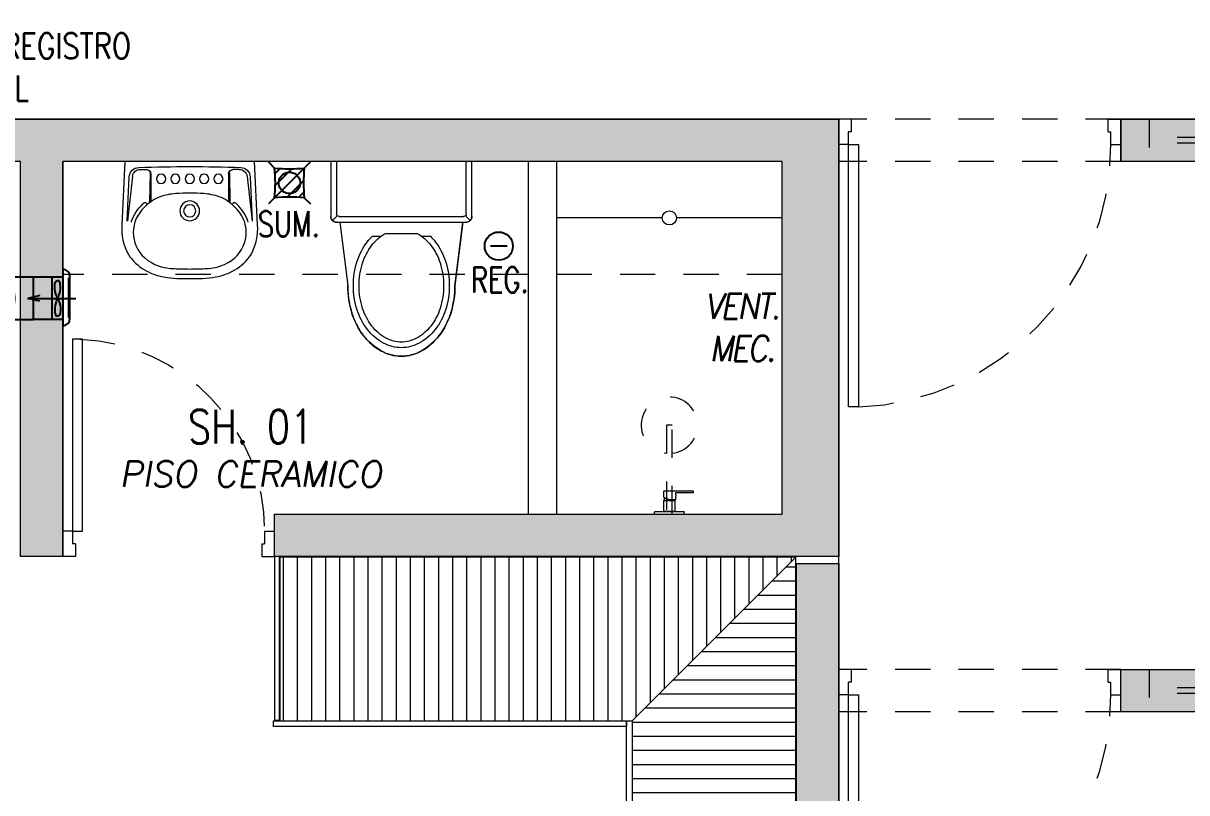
# Model space of a CAD drawing. Header units: millimetres. Extents: x -3 to 53, y -110 to 39.
# Drawn here: x 20.16 to 24.284, y -26.095 to -23.368 of the extents above; entities that cross this region are included whole.
import ezdxf
from ezdxf import colors
from ezdxf.entities.mleader import LeaderData, LeaderLine
from ezdxf.enums import TextEntityAlignment as Align
from ezdxf.math import Vec2, Vec3

# ---------------------------------------------------------------- set-up
doc = ezdxf.new("R2010")
doc.units = ezdxf.units.MM
doc.linetypes.add('HIDDEN2', pattern=[0.1875, 0.125, -0.0625])
for name, color, linetype in [('A-EST HATCH', 8, 'Continuous'), ('A-EST PLACAS', 8, 'Continuous'), ('A-EST VIGAS', 8, 'HIDDEN2'), ('A-LINEAS', 8, 'Continuous'), ('A-MURO BAJO', 8, 'Continuous'), ('A-PROYECCIONES', 8, 'HIDDEN2'), ('A-SANITARIOS', 8, 'Continuous'), ('A-TEXTO-ACABADO PISO', 8, 'Continuous'), ('A-TEXTO-INDICACIONES', 8, 'Continuous'), ('DLP_MOBILIARIO', 8, 'Continuous'), ('DLP_MOBILIARIO FIJO', 8, 'Continuous'), ('DLP_TEXTO AMBIENTE', 8, 'Continuous'), ('L-06_EQ-FIN-CONT', 8, 'Continuous'), ('L3 Equipos y Ductos', 8, 'Continuous'), ('L4 Linea mediana', 8, 'Continuous'), ('L6 Linea fina', 8, 'Continuous')]:
    doc.layers.add(name, color=color, linetype=linetype)
doc.layers.add('A-MUROS', color=8, linetype='Continuous', lineweight=30)
doc.styles.add('ROMANS', font='ROMANS.shx', dxfattribs={"oblique": 10})
doc.styles.add('TXT_COTAS', font='romans.shx', dxfattribs={"width": 0.8})

# ---------------------------------------------------------------- blocks, each defined once
blk = doc.blocks.new('EST.P10')
at = {"layer": 'A-EST HATCH', "lineweight": 0}
h = blk.add_hatch(color=8, dxfattribs=at)
h.dxf.hatch_style = 1
h.paths.add_polyline_path([(10.5, -2.74), (10.5, 3.325), (12.15, 3.325), (12.15, 3.525), (10.35, 3.525), (10.35, 2.65), (8.85, 2.65), (8.85, 3.15), (8.7, 3.15), (8.7, 2.45), (10.35, 2.45), (10.35, -2.74)])
h.paths.add_polyline_path([(31.6, 7.325), (30, 7.325), (30, 10.425), (31.2, 10.425), (31.2, 10.575), (29.85, 10.575), (29.85, 7.175), (31.6, 7.175)])
h.paths.add_polyline_path([(32.4, 10.575), (32.55, 10.575), (32.55, 7.175), (32.4, 7.175)])
h.paths.add_polyline_path([(37.9, 11.05), (38.2, 11.05), (38.2, 10.9), (38.05, 10.9), (38.05, 7.825), (37.9, 7.825)])
h.paths.add_polyline_path([(34.95, 10.425), (34.95, 7.325), (33.35, 7.325), (33.35, 7.175), (35.1, 7.175), (35.1, 10.575), (33.75, 10.575), (33.75, 10.425)])
h.paths.add_polyline_path([(44.2, 10.9), (44.8, 10.9), (44.8, 11.05), (44.05, 11.05), (44.05, 7.65), (45.2, 7.65), (45.2, 7.8), (44.2, 7.8)])
h.paths.add_polyline_path([(46, 11.05), (46, 7.65), (46.15, 7.65), (46.15, 11.05)])
h.paths.add_polyline_path([(46.95, 7.8), (48.55, 7.8), (48.55, 10.9), (47.35, 10.9), (47.35, 11.05), (48.7, 11.05), (48.7, 7.65), (46.95, 7.65)])
h.paths.add_polyline_path([(44.2, -2.65), (44.8, -2.65), (44.8, -2.8), (44.05, -2.8), (44.05, 0.6), (45.2, 0.6), (45.2, 0.45), (44.2, 0.45)])
h.paths.add_polyline_path([(46, -2.8), (46, 0.6), (46.15, 0.6), (46.15, -2.8)])
h.paths.add_polyline_path([(46.95, 0.45), (48.55, 0.45), (48.55, -2.65), (47.35, -2.65), (47.35, -2.8), (48.7, -2.8), (48.7, 0.6), (46.95, 0.6)])
h.paths.add_polyline_path([(41.35, -0.35), (41.2, -0.35), (41.2, -2.65), (41.05, -2.65), (41.05, -2.8), (41.35, -2.8)])
h.paths.add_polyline_path([(31.6, 0.925), (30, 0.925), (30, -2.175), (31.2, -2.175), (31.2, -2.325), (29.85, -2.325), (29.85, 1.075), (31.6, 1.075)])
h.paths.add_polyline_path([(32.4, -2.325), (32.55, -2.325), (32.55, 1.075), (32.4, 1.075)])
h.paths.add_polyline_path([(37.9, -2.8), (38.2, -2.8), (38.2, -2.65), (38.05, -2.65), (38.05, 0.425), (37.9, 0.425)])
h.paths.add_polyline_path([(34.95, -2.175), (34.95, 0.925), (33.35, 0.925), (33.35, 1.075), (35.1, 1.075), (35.1, -2.325), (33.75, -2.325), (33.75, -2.175)])
h.paths.add_polyline_path([(18.45, 7.325), (20.05, 7.325), (20.05, 10.425), (18.85, 10.425), (18.85, 10.575), (20.2, 10.575), (20.2, 7.175), (18.45, 7.175)])
h.paths.add_polyline_path([(17.65, 10.575), (17.5, 10.575), (17.5, 7.175), (17.65, 7.175)])
h.paths.add_polyline_path([(11.85, 11.05), (11.85, 10.9), (12, 10.9), (12, 7.825), (12.15, 7.825), (12.15, 11.05)])
h.paths.add_polyline_path([(22.45, 4.725), (13.05, 4.725), (13.05, 4.875), (16.6, 4.875), (16.6, 6.275), (16.8, 6.275), (16.8, 4.875), (19.7, 4.875), (19.7, 6.275), (19.85, 6.275), (19.85, 4.875), (22.25, 4.875), (22.25, 6.125), (20.6, 6.125), (20.6, 6.275), (22.875, 6.275), (22.875, 6.125), (22.45, 6.125)])
h.paths.add_polyline_path([(15.1, 10.425), (15.1, 7.325), (16.7, 7.325), (16.7, 7.175), (14.95, 7.175), (14.95, 10.575), (16.3, 10.575), (16.3, 10.425)])
h.paths.add_polyline_path([(10.35, 5.8), (8.7, 5.8), (8.7, 5.1), (8.85, 5.1), (8.85, 5.6), (10.35, 5.6), (10.35, 4.725), (12.15, 4.725), (12.15, 4.925), (10.5, 4.925), (10.5, 10.99), (10.35, 10.99)])
h.paths.add_polyline_path([(5.85, 10.9), (5.25, 10.9), (5.25, 11.05), (6, 11.05), (6, 7.65), (4.85, 7.65), (4.85, 7.8), (5.85, 7.8)])
h.paths.add_polyline_path([(4.05, 11.05), (4.05, 7.65), (3.9, 7.65), (3.9, 11.05)])
h.paths.add_polyline_path([(3.1, 7.8), (1.5, 7.8), (1.5, 10.9), (2.7, 10.9), (2.7, 11.05), (1.35, 11.05), (1.35, 7.65), (3.1, 7.65)])
h.paths.add_polyline_path([(4.05, -2.8), (4.05, 0.6), (3.9, 0.6), (3.9, -2.8)])
h.paths.add_polyline_path([(3.1, 0.45), (1.5, 0.45), (1.5, -2.65), (2.7, -2.65), (2.7, -2.8), (1.35, -2.8), (1.35, 0.6), (3.1, 0.6)])
h.paths.add_polyline_path([(8.7, -0.35), (8.85, -0.35), (8.85, -2.65), (9, -2.65), (9, -2.8), (8.7, -2.8)])
h.paths.add_polyline_path([(18.45, 0.925), (20.05, 0.925), (20.05, -2.175), (18.85, -2.175), (18.85, -2.325), (20.2, -2.325), (20.2, 1.075), (18.45, 1.075)])
h.paths.add_polyline_path([(17.65, -2.325), (17.5, -2.325), (17.5, 1.075), (17.65, 1.075)])
h.paths.add_polyline_path([(12.15, -2.8), (11.85, -2.8), (11.85, -2.65), (12, -2.65), (12, 0.425), (12.15, 0.425)])
h.paths.add_polyline_path([(15.1, -2.175), (15.1, 0.925), (16.7, 0.925), (16.7, 1.075), (14.95, 1.075), (14.95, -2.325), (16.3, -2.325), (16.3, -2.175)])
h.paths.add_polyline_path([(39.7, 3.525), (37.9, 3.525), (37.9, 3.375), (39.55, 3.375), (39.55, -2.74), (39.7, -2.74), (39.7, 2.5), (41.35, 2.5), (41.35, 3.15), (41.2, 3.15), (41.2, 2.65), (39.7, 2.65)])
h.paths.add_polyline_path([(6, -2.8), (6, 0.6), (4.85, 0.6), (4.85, 0.45), (5.85, 0.45), (5.85, -2.65), (5.25, -2.65), (5.25, -2.8)])
h.paths.add_polyline_path([(3.0968, 5.55), (2.95, 5.55), (2.95, 6.75), (5.1, 6.75), (5.1, 6.6), (4.65, 6.6), (4.65, 5), (4.45, 5), (4.45, 6.6), (3.1, 6.6), (3.1, 5.55)], flags=17)
h.paths.add_polyline_path([(3.0968, 2.7), (2.95, 2.7), (2.95, 1.5), (5.1, 1.5), (5.1, 1.65), (4.65, 1.65), (4.65, 3.25), (4.45, 3.25), (4.45, 1.65), (3.1, 1.65), (3.1, 2.7)], flags=17)
h.paths.add_polyline_path([(8.8501, 4.2), (6, 4.2), (6, 6.75), (5.85, 6.75), (5.85, 4.2), (3.1, 4.2), (3.1, 4.8), (2.95, 4.8), (2.95, 4.2), (0.15, 4.2), (0.15, 8.25), (0, 8.25), (0, 0), (0.15, 0), (0.15, 4.05), (2.95, 4.05), (2.95, 3.45), (3.1, 3.45), (3.1, 4.05), (5.85, 4.05), (5.85, 1.5), (6, 1.5), (6, 4.05), (8.8501, 4.05)])
h.paths.add_polyline_path([(8.7, 11.05), (8.7, 8.6), (8.85, 8.6), (8.85, 10.9), (9, 10.9), (9, 11.05)])
h.paths.add_polyline_path([(22.9, 4.725), (25, 4.725), (25, 4.875), (23.05, 4.875), (23.05, 8.575), (25, 8.575), (25, 8.725), (23.05, 8.725), (23.05, 10.575), (22.2, 10.575), (22.2, 10.425), (22.9, 10.425)])
h.paths.add_polyline_path([(39.7, 10.99), (39.7, 5.75), (41.35, 5.75), (41.35, 5.1), (41.2, 5.1), (41.2, 5.6), (39.7, 5.6), (39.7, 4.725), (37.9, 4.725), (37.9, 4.875), (39.55, 4.875), (39.55, 10.99)])
h.paths.add_polyline_path([(47.1, 4.2), (49.9, 4.2), (49.9, 8.25), (50.05, 8.25), (50.05, 0), (49.9, 0), (49.9, 4.05), (47.1, 4.05), (47.1, 3.45), (46.95, 3.45), (46.95, 4.05), (44.2, 4.05), (44.2, 1.5), (44.05, 1.5), (44.05, 4.05), (41.1999, 4.05), (41.1999, 4.2), (44.05, 4.2), (44.05, 6.75), (44.2, 6.75), (44.2, 4.2), (46.95, 4.2), (46.95, 4.8), (47.1, 4.8)])
h.paths.add_polyline_path([(41.35, 11.05), (41.05, 11.05), (41.05, 10.9), (41.2, 10.9), (41.2, 8.6), (41.35, 8.6)])
h.paths.add_polyline_path([(46.9532, 5.55), (47.1, 5.55), (47.1, 6.75), (44.95, 6.75), (44.95, 6.6), (45.4, 6.6), (45.4, 5), (45.6, 5), (45.6, 6.6), (46.95, 6.6), (46.95, 5.55)], flags=17)
h.paths.add_polyline_path([(46.9532, 2.7), (47.1, 2.7), (47.1, 1.5), (44.95, 1.5), (44.95, 1.65), (45.4, 1.65), (45.4, 3.25), (45.6, 3.25), (45.6, 1.65), (46.95, 1.65), (46.95, 2.7)], flags=17)
h.paths.add_polyline_path([(26.7, 4.725), (26.85, 4.725), (26.85, 8.725), (26.7, 8.725)])
h.paths.add_polyline_path([(27.15, 10.425), (27.85, 10.425), (27.85, 10.575), (27, 10.575), (27, 4.725), (27.15, 4.725)])
h.paths.add_polyline_path([(27.6, 6.125), (27.6, 4.725), (37, 4.725), (37, 4.875), (33.45, 4.875), (33.45, 6.275), (33.25, 6.275), (33.25, 4.875), (30.35, 4.875), (30.35, 6.275), (30.2, 6.275), (30.2, 4.875), (27.8, 4.875), (27.8, 6.125), (29.45, 6.125), (29.45, 6.275), (27.175, 6.275), (27.175, 6.125)])
h.paths.add_polyline_path([(21.05, 1.975), (21.05, 2.125), (22.85, 2.125), (22.85, 3.375), (20.3, 3.375), (20.3, 1.975), (20.15, 1.975), (20.15, 3.375), (16.8, 3.375), (16.8, 1.975), (16.6, 1.975), (16.6, 3.375), (13.05, 3.375), (13.05, 3.525), (23.05, 3.525), (23.05, 1.975)])
h.paths.add_polyline_path([(23.05, 1.95), (23.05, -1.775), (26.7, -1.775), (26.7, 0.875), (24.35, 0.875), (24.35, 1.425), (24.05, 1.425), (24.05, 1.575), (24.5, 1.575), (24.5, 1.025), (26.7, 1.025), (26.7, 3.375), (24.05, 3.375), (24.05, 3.525), (26.85, 3.525), (26.85, -1.925), (23.05, -1.925), (23.05, -2.325), (22.2, -2.325), (22.2, -2.175), (22.9, -2.175), (22.9, 1.95)])
h.paths.add_polyline_path([(29, 1.975), (29, 2.125), (27.2, 2.125), (27.2, 3.375), (29.75, 3.375), (29.75, 1.975), (29.9, 1.975), (29.9, 3.375), (33.25, 3.375), (33.25, 1.975), (33.45, 1.975), (33.45, 3.375), (37, 3.375), (37, 3.525), (27, 3.525), (27, 1.975)])
h.paths.add_polyline_path([(27, 1.95), (27, -2.325), (27.85, -2.325), (27.85, -2.175), (27.15, -2.175), (27.15, 1.95)])
at = {"layer": 'A-EST PLACAS', "color": 8, "lineweight": 0}
for points in [[(21.05, 1.975), (21.05, 2.125), (22.85, 2.125), (22.85, 3.375), (20.3, 3.375), (20.3, 1.975), (20.15, 1.975), (20.15, 3.375), (16.8, 3.375), (16.8, 1.975), (16.6, 1.975), (16.6, 3.375), (13.05, 3.375), (13.05, 3.525), (23.05, 3.525), (23.05, 1.975)], [(23.05, 1.95), (23.05, -1.775), (26.7, -1.775), (26.7, 0.875), (24.35, 0.875), (24.35, 1.425), (24.05, 1.425), (24.05, 1.575), (24.5, 1.575), (24.5, 1.025), (26.7, 1.025), (26.7, 3.375), (24.05, 3.375), (24.05, 3.525), (26.85, 3.525), (26.85, -1.925), (23.05, -1.925), (23.05, -2.325), (22.2, -2.325), (22.2, -2.175), (22.9, -2.175), (22.9, 1.95)]]:
    blk.add_lwpolyline(points, close=True, dxfattribs=at)
at = {"layer": 'A-EST VIGAS', "color": 8, "lineweight": 0}
for p, q in [((24.05, 3.525), (23.05, 3.525)), ((24.05, 3.375), (23.05, 3.375)), ((24.05, 1.575), (23.05, 1.575)), ((24.05, 1.425), (23.05, 1.425))]:
    blk.add_line(p, q, dxfattribs=at)
at = {"layer": 'A-PROYECCIONES', "color": 8, "lineweight": 0, "ltscale": 0.5}
for p, q in [((24.15, 3.525, 0), (24.15, 3.375, 0)), ((24.35, 3.46, 0), (24.15, 3.46, 0)), ((24.35, 3.44, 0), (24.15, 3.44, 0)), ((24.15, 1.575, 0), (24.15, 1.425, 0)), ((24.35, 1.51, 0), (24.15, 1.51, 0)), ((24.35, 1.49, 0), (24.15, 1.49, 0))]:
    blk.add_line(p, q, dxfattribs=at)
blk = doc.blocks.new('*U141')
at = {"color": 8, "lineweight": 0}
for p, q in [((0.01, 0.955), (0.01, 1)), ((0.1, 0.965), (0.1, 1)), ((0.055, 0.955), (0.01, 0.955)), ((0.1, 0.965), (0.055, 0.965)), ((0.055, 0.955), (0.055, 0.965)), ((0.055, 0.045), (0.01, 0.045)), ((0.01, 0.045), (0.01, 0)), ((0.055, 0.045), (0.055, 0.035)), ((0.1, 0.035), (0.055, 0.035)), ((0.1, 0.035), (0.1, 0))]:
    blk.add_line(p, q, dxfattribs=at)
blk.add_lwpolyline([(1.03, 0.07), (1.03, 0.035), (0.1, 0.035), (0.1, 0.07)], close=True, dxfattribs=at)
at = {"color": 8, "linetype": 'HIDDEN2', "lineweight": 0}
blk.add_arc((0.0995, 0.0338), 0.9312, 2.2301, 89.9672, dxfattribs=at)
blk = doc.blocks.new('N.01')
at = {"layer": 'A-MUROS', "color": 8, "lineweight": 0}
for p, q in [((0.25, 0.525, 0), (0.25, 5.825, 0)), ((1.25, 5.825, 0), (1.25, 5.675, 0)), ((4.05, 5.825, 0), (1.25, 5.825, 0)), ((3.9, 5.675, 0), (1.25, 5.675, 0)), ((1.25, 3.725, 0), (1.25, 3.875, 0)), ((1.25, 3.875, 0), (3.9, 3.875, 0)), ((1.55, 3.725, 0), (1.25, 3.725, 0))]:
    blk.add_line(p, q, dxfattribs=at)
at = {"layer": 'DLP_MOBILIARIO', "color": 8, "lineweight": 0, "rotation": 270}
for p in [(0.25, 5.835, 0), (0.25, 3.885, 0)]:
    blk.add_blockref('*U141', p, dxfattribs=at)
blk = doc.blocks.new('*U144')
at = {"color": 8, "lineweight": 0}
for p, q in [((0.01, 0.705), (0.01, 0.75)), ((0.1, 0.715), (0.1, 0.75)), ((0.055, 0.705), (0.01, 0.705)), ((0.1, 0.715), (0.055, 0.715)), ((0.055, 0.705), (0.055, 0.715)), ((0.055, 0.045), (0.01, 0.045)), ((0.01, 0.045), (0.01, 0)), ((0.055, 0.045), (0.055, 0.035)), ((0.1, 0.035), (0.055, 0.035)), ((0.1, 0.035), (0.1, 0))]:
    blk.add_line(p, q, dxfattribs=at)
blk.add_lwpolyline([(0.78, 0.07), (0.78, 0.035), (0.1, 0.035), (0.1, 0.07)], close=True, dxfattribs=at)
at = {"color": 8, "linetype": 'HIDDEN2', "lineweight": 0}
blk.add_arc((0.0996, 0.0341), 0.6809, 2.2301, 89.9672, dxfattribs=at)
blk = doc.blocks.new('SIFON JET_PLANTA')
at = {"color": 8, "lineweight": 0, "extrusion": (-2.64698e-23, 6.61744e-24, -1)}
for p, q in [((-0.2055, 0.247, 0), (-0.2007, 0.2492, 0)), ((-0.2007, 0.2492, 0), (-0.195, 0.25, 0)), ((-0.195, 0.25, 0), (-0.195, 0.25, 0)), ((-0.195, 0.25, 0), (-0.1605, 0.25, 0)), ((-0.1605, 0.25, 0), (-0.0975, 0.25, 0)), ((-0.0975, 0.25, 0), (-0.0323, 0.25, 0)), ((-0.0323, 0.25, 0), (0, 0.25, 0)), ((0, 0.25, 0), (0, -0.25, 0)), ((-0.4322, 0.191, 0), (-0.215, 0.2181, 0)), ((-0.215, 0.2278, 0), (-0.2149, 0.2323, 0)), ((-0.215, 0.2234, 0), (-0.215, 0.2278, 0)), ((-0.215, 0.2181, 0), (-0.215, 0.2234, 0)), ((-0.2149, 0.2323, 0), (-0.2142, 0.2356, 0)), ((-0.2142, 0.2356, 0), (-0.2129, 0.239, 0)), ((-0.2129, 0.239, 0), (-0.211, 0.2419, 0)), ((-0.211, 0.2419, 0), (-0.2091, 0.2441, 0)), ((-0.2091, 0.2441, 0), (-0.2077, 0.2455, 0)), ((-0.2077, 0.2455, 0), (-0.2055, 0.247, 0)), ((-0.5693, 0.1629, 0), (-0.5517, 0.1703, 0)), ((-0.5517, 0.1703, 0), (-0.5465, 0.1722, 0)), ((-0.5465, 0.1722, 0), (-0.5385, 0.1749, 0)), ((-0.5385, 0.1749, 0), (-0.5346, 0.176, 0)), ((-0.5346, 0.176, 0), (-0.5265, 0.1784, 0)), ((-0.5265, 0.1784, 0), (-0.5216, 0.1797, 0)), ((-0.5216, 0.1797, 0), (-0.5148, 0.1813, 0)), ((-0.5148, 0.1813, 0), (-0.5079, 0.1829, 0)), ((-0.5079, 0.1829, 0), (-0.5016, 0.1842, 0)), ((-0.5016, 0.1842, 0), (-0.4865, 0.1867, 0)), ((-0.4865, 0.1867, 0), (-0.4763, 0.188, 0)), ((-0.4763, 0.188, 0), (-0.4726, 0.1884, 0)), ((-0.4726, 0.1884, 0), (-0.4636, 0.1892, 0)), ((-0.4636, 0.1892, 0), (-0.4549, 0.1897, 0)), ((-0.4549, 0.1897, 0), (-0.449, 0.1899, 0)), ((-0.449, 0.1899, 0), (-0.44, 0.19, 0)), ((-0.44, 0.19, 0), (-0.4322, 0.191, 0)), ((-0.6299, 0.1235, 0), (-0.6251, 0.1276, 0)), ((-0.6251, 0.1276, 0), (-0.6206, 0.1314, 0)), ((-0.6206, 0.1314, 0), (-0.6168, 0.1344, 0)), ((-0.6168, 0.1344, 0), (-0.6106, 0.1389, 0)), ((-0.6106, 0.1389, 0), (-0.6061, 0.142, 0)), ((-0.6061, 0.142, 0), (-0.6, 0.1461, 0)), ((-0.6, 0.1461, 0), (-0.5963, 0.1484, 0)), ((-0.5963, 0.1484, 0), (-0.5908, 0.1517, 0)), ((-0.5908, 0.1517, 0), (-0.5862, 0.1543, 0)), ((-0.5862, 0.1543, 0), (-0.5794, 0.158, 0)), ((-0.5794, 0.158, 0), (-0.5693, 0.1629, 0)), ((-0.665, 0.082, 0), (-0.6634, 0.0845, 0)), ((-0.6634, 0.0845, 0), (-0.6611, 0.088, 0)), ((-0.6611, 0.088, 0), (-0.657, 0.0936, 0)), ((-0.657, 0.0936, 0), (-0.6534, 0.0984, 0)), ((-0.657, 0.0936, 0), (-0.657, 0.0936, 0)), ((-0.6534, 0.0984, 0), (-0.6503, 0.1023, 0)), ((-0.6534, 0.0984, 0), (-0.6534, 0.0984, 0)), ((-0.6503, 0.1023, 0), (-0.6453, 0.108, 0)), ((-0.6453, 0.108, 0), (-0.6386, 0.1152, 0)), ((-0.6386, 0.1152, 0), (-0.6326, 0.121, 0)), ((-0.6326, 0.121, 0), (-0.6299, 0.1235, 0)), ((-0.6855, 0.0361, 0), (-0.6838, 0.0421, 0)), ((-0.6838, 0.0421, 0), (-0.6819, 0.048, 0)), ((-0.6838, 0.0421, 0), (-0.6838, 0.0421, 0)), ((-0.6819, 0.048, 0), (-0.6804, 0.0521, 0)), ((-0.6804, 0.0521, 0), (-0.6793, 0.0547, 0)), ((-0.6793, 0.0547, 0), (-0.6779, 0.0582, 0)), ((-0.6779, 0.0582, 0), (-0.6745, 0.0655, 0)), ((-0.6745, 0.0655, 0), (-0.6722, 0.0699, 0)), ((-0.6745, 0.0655, 0), (-0.6745, 0.0655, 0)), ((-0.6722, 0.0699, 0), (-0.6705, 0.0728, 0)), ((-0.6705, 0.0728, 0), (-0.669, 0.0755, 0)), ((-0.669, 0.0755, 0), (-0.6672, 0.0785, 0)), ((-0.6672, 0.0785, 0), (-0.665, 0.082, 0)), ((-0.69, 0, 0), (-0.6899, 0.0044, 0)), ((-0.6899, 0.0044, 0), (-0.6897, 0.0096, 0)), ((-0.6897, 0.0096, 0), (-0.6893, 0.014, 0)), ((-0.6893, 0.014, 0), (-0.6887, 0.0194, 0)), ((-0.6887, 0.0194, 0), (-0.6881, 0.0236, 0)), ((-0.6881, 0.0236, 0), (-0.6872, 0.0284, 0)), ((-0.6881, 0.0236, 0), (-0.6881, 0.0236, 0)), ((-0.6872, 0.0284, 0), (-0.6867, 0.031, 0)), ((-0.6867, 0.031, 0), (-0.6855, 0.0361, 0)), ((-0.6855, 0.0361, 0), (-0.6855, 0.0361, 0)), ((-0.6899, -0.0065, 0), (-0.69, 0, 0)), ((-0.6896, -0.0111, 0), (-0.6899, -0.0065, 0)), ((-0.6891, -0.0164, 0), (-0.6896, -0.0111, 0)), ((-0.6881, -0.0232, 0), (-0.6891, -0.0164, 0)), ((-0.6876, -0.0264, 0), (-0.6881, -0.0232, 0)), ((-0.687, -0.0296, 0), (-0.6876, -0.0264, 0)), ((-0.6864, -0.0321, 0), (-0.687, -0.0296, 0)), ((-0.6855, -0.0361, 0), (-0.6864, -0.0321, 0)), ((-0.6838, -0.0419, 0), (-0.6855, -0.0361, 0)), ((-0.6827, -0.0457, 0), (-0.6838, -0.0419, 0)), ((-0.6814, -0.0492, 0), (-0.6827, -0.0457, 0)), ((-0.6803, -0.0522, 0), (-0.6814, -0.0492, 0)), ((-0.6792, -0.0551, 0), (-0.6803, -0.0522, 0)), ((-0.6779, -0.0581, 0), (-0.6792, -0.0551, 0)), ((-0.677, -0.0602, 0), (-0.6779, -0.0581, 0)), ((-0.6751, -0.0642, 0), (-0.677, -0.0602, 0)), ((-0.6722, -0.0699, 0), (-0.6751, -0.0642, 0)), ((-0.6706, -0.0727, 0), (-0.6722, -0.0699, 0)), ((-0.6679, -0.0774, 0), (-0.6706, -0.0727, 0)), ((-0.6646, -0.0826, 0), (-0.6679, -0.0774, 0)), ((-0.6623, -0.0862, 0), (-0.6646, -0.0826, 0)), ((-0.6599, -0.0897, 0), (-0.6623, -0.0862, 0)), ((-0.6554, -0.0958, 0), (-0.6599, -0.0897, 0)), ((-0.6494, -0.1032, 0), (-0.6554, -0.0958, 0)), ((-0.6458, -0.1074, 0), (-0.6494, -0.1032, 0)), ((-0.64, -0.1137, 0), (-0.6458, -0.1074, 0)), ((-0.6379, -0.1158, 0), (-0.64, -0.1137, 0)), ((-0.6347, -0.119, 0), (-0.6379, -0.1158, 0)), ((-0.6335, -0.1201, 0), (-0.6347, -0.119, 0)), ((-0.6347, -0.119, 0), (-0.6347, -0.119, 0)), ((-0.6318, -0.1217, 0), (-0.6335, -0.1201, 0)), ((-0.6305, -0.123, 0), (-0.6318, -0.1217, 0)), ((-0.6318, -0.1217, 0), (-0.6318, -0.1217, 0)), ((-0.6288, -0.1244, 0), (-0.6305, -0.123, 0)), ((-0.6276, -0.1255, 0), (-0.6288, -0.1244, 0)), ((-0.6262, -0.1268, 0), (-0.6276, -0.1255, 0)), ((-0.6245, -0.1281, 0), (-0.6262, -0.1268, 0)), ((-0.6235, -0.1291, 0), (-0.6245, -0.1281, 0)), ((-0.6245, -0.1281, 0), (-0.6245, -0.1281, 0)), ((-0.6223, -0.13, 0), (-0.6235, -0.1291, 0)), ((-0.6215, -0.1307, 0), (-0.6223, -0.13, 0)), ((-0.6204, -0.1315, 0), (-0.6215, -0.1307, 0)), ((-0.6193, -0.1324, 0), (-0.6204, -0.1315, 0)), ((-0.6179, -0.1335, 0), (-0.6193, -0.1324, 0)), ((-0.6168, -0.1344, 0), (-0.6179, -0.1335, 0)), ((-0.6153, -0.1355, 0), (-0.6168, -0.1344, 0)), ((-0.6142, -0.1363, 0), (-0.6153, -0.1355, 0)), ((-0.612, -0.1379, 0), (-0.6142, -0.1363, 0)), ((-0.6086, -0.1403, 0), (-0.612, -0.1379, 0)), ((-0.607, -0.1415, 0), (-0.6086, -0.1403, 0)), ((-0.6058, -0.1422, 0), (-0.607, -0.1415, 0)), ((-0.6039, -0.1435, 0), (-0.6058, -0.1422, 0)), ((-0.602, -0.1448, 0), (-0.6039, -0.1435, 0)), ((-0.6004, -0.1458, 0), (-0.602, -0.1448, 0)), ((-0.5987, -0.1469, 0), (-0.6004, -0.1458, 0)), ((-0.5964, -0.1483, 0), (-0.5987, -0.1469, 0)), ((-0.595, -0.1492, 0), (-0.5964, -0.1483, 0)), ((-0.5936, -0.15, 0), (-0.595, -0.1492, 0)), ((-0.5918, -0.1511, 0), (-0.5936, -0.15, 0)), ((-0.5896, -0.1524, 0), (-0.5918, -0.1511, 0)), ((-0.5871, -0.1538, 0), (-0.5896, -0.1524, 0)), ((-0.5833, -0.1559, 0), (-0.5871, -0.1538, 0)), ((-0.5781, -0.1587, 0), (-0.5833, -0.1559, 0)), ((-0.5759, -0.1598, 0), (-0.5781, -0.1587, 0)), ((-0.5738, -0.1608, 0), (-0.5759, -0.1598, 0)), ((-0.5702, -0.1625, 0), (-0.5738, -0.1608, 0)), ((-0.5675, -0.1637, 0), (-0.5702, -0.1625, 0)), ((-0.5659, -0.1645, 0), (-0.5675, -0.1637, 0)), ((-0.5644, -0.1652, 0), (-0.5659, -0.1645, 0)), ((-0.5614, -0.1664, 0), (-0.5644, -0.1652, 0)), ((-0.5598, -0.1671, 0), (-0.5614, -0.1664, 0)), ((-0.5568, -0.1683, 0), (-0.5598, -0.1671, 0)), ((-0.5543, -0.1693, 0), (-0.5568, -0.1683, 0)), ((-0.551, -0.1706, 0), (-0.5543, -0.1693, 0)), ((-0.5491, -0.1713, 0), (-0.551, -0.1706, 0)), ((-0.5465, -0.1722, 0), (-0.5491, -0.1713, 0)), ((-0.5449, -0.1728, 0), (-0.5465, -0.1722, 0)), ((-0.5428, -0.1735, 0), (-0.5449, -0.1728, 0)), ((-0.5412, -0.174, 0), (-0.5428, -0.1735, 0)), ((-0.5385, -0.1749, 0), (-0.5412, -0.174, 0)), ((-0.5352, -0.1759, 0), (-0.5385, -0.1749, 0)), ((-0.5385, -0.1749, 0), (-0.5385, -0.1749, 0)), ((-0.5321, -0.1768, 0), (-0.5352, -0.1759, 0)), ((-0.5296, -0.1775, 0), (-0.5321, -0.1768, 0)), ((-0.5267, -0.1783, 0), (-0.5296, -0.1775, 0)), ((-0.5238, -0.1791, 0), (-0.5267, -0.1783, 0)), ((-0.5267, -0.1783, 0), (-0.5267, -0.1783, 0)), ((-0.5217, -0.1796, 0), (-0.5238, -0.1791, 0)), ((-0.5177, -0.1807, 0), (-0.5217, -0.1796, 0)), ((-0.5151, -0.1813, 0), (-0.5177, -0.1807, 0)), ((-0.5118, -0.1821, 0), (-0.5151, -0.1813, 0)), ((-0.5094, -0.1826, 0), (-0.5118, -0.1821, 0)), ((-0.5066, -0.1832, 0), (-0.5094, -0.1826, 0)), ((-0.5022, -0.184, 0), (-0.5066, -0.1832, 0)), ((-0.4974, -0.1849, 0), (-0.5022, -0.184, 0)), ((-0.495, -0.1854, 0), (-0.4974, -0.1849, 0)), ((-0.4974, -0.1849, 0), (-0.4974, -0.1849, 0)), ((-0.4936, -0.1856, 0), (-0.495, -0.1854, 0)), ((-0.4916, -0.1859, 0), (-0.4936, -0.1856, 0)), ((-0.4884, -0.1864, 0), (-0.4916, -0.1859, 0)), ((-0.4862, -0.1867, 0), (-0.4884, -0.1864, 0)), ((-0.4824, -0.1872, 0), (-0.4862, -0.1867, 0)), ((-0.4812, -0.1874, 0), (-0.4824, -0.1872, 0)), ((-0.4785, -0.1877, 0), (-0.4812, -0.1874, 0)), ((-0.4761, -0.188, 0), (-0.4785, -0.1877, 0)), ((-0.4735, -0.1883, 0), (-0.4761, -0.188, 0)), ((-0.4695, -0.1887, 0), (-0.4735, -0.1883, 0)), ((-0.4651, -0.189, 0), (-0.4695, -0.1887, 0)), ((-0.4639, -0.1891, 0), (-0.4651, -0.189, 0)), ((-0.4651, -0.189, 0), (-0.4651, -0.189, 0)), ((-0.4619, -0.1893, 0), (-0.4639, -0.1891, 0)), ((-0.4592, -0.1894, 0), (-0.4619, -0.1893, 0)), ((-0.4568, -0.1896, 0), (-0.4592, -0.1894, 0)), ((-0.455, -0.1897, 0), (-0.4568, -0.1896, 0)), ((-0.4518, -0.1898, 0), (-0.455, -0.1897, 0)), ((-0.449, -0.1899, 0), (-0.4518, -0.1898, 0)), ((-0.4467, -0.1899, 0), (-0.449, -0.1899, 0)), ((-0.4428, -0.19, 0), (-0.4467, -0.1899, 0)), ((-0.44, -0.19, 0), (-0.4428, -0.19, 0)), ((-0.215, -0.2181, 0), (-0.44, -0.19, 0)), ((-0.215, -0.227, 0), (-0.215, -0.2181, 0)), ((-0.215, -0.23, 0), (-0.215, -0.227, 0)), ((-0.2147, -0.2335, 0), (-0.215, -0.23, 0)), ((-0.2138, -0.2369, 0), (-0.2147, -0.2335, 0)), ((-0.2126, -0.2395, 0), (-0.2138, -0.2369, 0)), ((-0.2138, -0.2369, 0), (-0.2138, -0.2369, 0)), ((-0.2108, -0.2423, 0), (-0.2126, -0.2395, 0)), ((-0.2126, -0.2395, 0), (-0.2126, -0.2395, 0)), ((-0.2091, -0.2441, 0), (-0.2108, -0.2423, 0)), ((-0.2108, -0.2423, 0), (-0.2108, -0.2423, 0)), ((-0.2108, -0.2423, 0), (-0.2108, -0.2423, 0)), ((-0.209, -0.244, 0), (-0.2091, -0.2441, 0)), ((-0.2067, -0.2462, 0), (-0.209, -0.244, 0)), ((-0.209, -0.244, 0), (-0.209, -0.244, 0)), ((-0.2029, -0.2484, 0), (-0.2067, -0.2462, 0)), ((-0.2067, -0.2462, 0), (-0.2067, -0.2462, 0)), ((-0.1995, -0.2495, 0), (-0.2029, -0.2484, 0)), ((-0.2029, -0.2484, 0), (-0.2029, -0.2484, 0)), ((-0.195, -0.25, 0), (-0.1995, -0.2495, 0)), ((0, -0.25, 0), (-0.195, -0.25, 0))]:
    blk.add_line(p, q, dxfattribs=at)
at = {"color": 8, "lineweight": 0}
for p, q in [((-0.195, 0.25, 0), (0, 0.25, 0)), ((0, 0.25, 0), (0, -0.25, 0)), ((-0.215, 0.2181, 0), (-0.44, 0.19, 0)), ((-0.215, -0.23, 0), (-0.215, 0.23, 0)), ((-0.2091, 0.2441, 0), (-0.1921, 0.2271, 0)), ((-0.195, -0.22, 0), (-0.195, 0.22, 0)), ((-0.185, 0.23, 0), (0, 0.23, 0)), ((-0.265, 0.0718, 0), (-0.265, 0.1028, 0)), ((-0.255, -0.0562, 0), (-0.255, 0.0562, 0)), ((-0.265, -0.1028, 0), (-0.265, -0.0718, 0)), ((-0.215, -0.2181, 0), (-0.44, -0.19, 0)), ((-0.2091, -0.2441, 0), (-0.1921, -0.2271, 0)), ((0, -0.23, 0), (-0.185, -0.23, 0)), ((0, -0.25, 0), (-0.195, -0.25, 0))]:
    blk.add_line(p, q, dxfattribs=at)
at = {"color": 8, "lineweight": 0, "elevation": 0}
for points in [[(-0.265, 0.1028, 0.0362), (-0.2844, 0.1202, 0.08725), (-0.3535, 0.1565, 0.077598), (-0.44, 0.17, 0.077598), (-0.5265, 0.1565, 0.08725), (-0.5956, 0.1202, 0.105601), (-0.6443, 0.0627, 0.12364), (-0.66, 0, 0.12364), (-0.6443, -0.0627, 0.105601), (-0.5956, -0.1202, 0.08725), (-0.5265, -0.1565, 0.077598), (-0.44, -0.17, 0.077598)], [(-0.255, 0.0562, 0.100268), (-0.2967, 0.1044, 0.08725), (-0.3596, 0.1374, 0.077598), (-0.44, 0.15, 0.077598), (-0.5204, 0.1374, 0.08725), (-0.5833, 0.1044, 0.105601), (-0.6266, 0.0532, 0.12364), (-0.64, 0, 0.12364), (-0.6266, -0.0532, 0.105601), (-0.5833, -0.1044, 0.08725), (-0.5204, -0.1374, 0.077598), (-0.44, -0.15, 0.077598)], [(-0.44, -0.15, 0.077598), (-0.3596, -0.1374, 0.08725), (-0.2967, -0.1044, 0.100268), (-0.255, -0.0562, 0.12364)], [(-0.44, -0.17, 0.077598), (-0.3535, -0.1565, 0.08725), (-0.2844, -0.1202, 0.0362), (-0.265, -0.1028, 0.12364)]]:
    blk.add_lwpolyline(points, format="xyb", dxfattribs=at)
at = {"color": 8, "lineweight": 0}
for centre, radius, start, end in [((-0.195, 0.23, 0), 0.02, 90, 180), ((-0.185, 0.22, 0), 0.01, 90, 180), ((-0.4613, -0.0702, 0), 0.257, 107.4741, 127.2348), ((-0.44, -0.1379, 0), 0.3279, 90, 107.4741), ((-0.4939, -0.0273, 0), 0.203, 127.2348, 151.4088), ((-0.544, 0, 0), 0.146, 151.4088, 180), ((-0.544, 0, 0), 0.146, 180, 208.5912), ((-0.4939, 0.0273, 0), 0.203, 208.5912, 232.7652), ((-0.4613, 0.0702, 0), 0.257, 232.7652, 252.5259), ((-0.44, 0.1379, 0), 0.3279, 252.5259, 270), ((-0.195, -0.23, 0), 0.02, 180, 270), ((-0.185, -0.22, 0), 0.01, 180, 270)]:
    blk.add_arc(centre, radius, start, end, dxfattribs=at)
blk = doc.blocks.new('BOWL-ITALGRIF_VARADERO_01')
at = {"color": 8, "lineweight": 0}
for p, q in [((-0.2032, -0.1971), (-0.2208, -0.038)), ((0.2032, -0.1971), (0.2208, -0.038)), ((-0.1404, -0.2077), (-0.1424, -0.1083)), ((-0.1375, -0.205), (-0.1375, -0.1117)), ((0.1375, -0.205), (0.1375, -0.1117)), ((0.1404, -0.2077), (0.1424, -0.1083)), ((-0.1753, -0.222), (-0.1544, -0.222)), ((0.1753, -0.222), (0.1544, -0.222))]:
    blk.add_line(p, q, dxfattribs=at)
for points in [[(-0.0917, 0.1589, -0.02989), (-0.0456, 0.1646, -0.007822), (0.0456, 0.1646, -0.02989), (0.0918, 0.1589, -0.091737), (0.1601, 0.1343, -0.112496), (0.2175, 0.0792, -0.147885), (0.2402, -0.0257), (0.23, -0.25), (-0.23, -0.25), (-0.2402, -0.0257, -0.147885), (-0.2175, 0.0792, -0.112496), (-0.1601, 0.1343, -0.091737)], [(-0.0496, -0.1363, -0.062677), (-0.1048, -0.1249, -0.110639), (-0.1576, -0.091, -0.120976), (-0.195, -0.0344, -0.061198), (-0.2, 0, -0.21707), (-0.1593, 0.092, -0.174983), (-0.0545, 0.1298, -0.010618), (0, 0.131, -0.010618), (0.0545, 0.1298, -0.174983), (0.1593, 0.092, -0.21707), (0.2, 0, -0.061198), (0.195, -0.0344, -0.120976), (0.1576, -0.091, -0.110639), (0.1048, -0.1249, -0.062677), (0.0496, -0.1363, -0.017583), (0, -0.138, -0.017583)]]:
    blk.add_lwpolyline(points, format="xyb", close=True, dxfattribs=at)
for points in [[(-0.2216, -0.0381), (-0.2145, -0.1954, 0.390823), (-0.1807, -0.2288, 0.017524), (0.1807, -0.2288, 0.390823), (0.2145, -0.1954), (0.2216, -0.0381)], [(-0.2072, -0.035, 0.005), (-0.2064, -0.038, 0.121292), (-0.166, -0.0996, 0.007977), (-0.1624, -0.1031)], [(0.2072, -0.035, -0.005), (0.2064, -0.038, -0.121292), (0.166, -0.0996, -0.007977), (0.1624, -0.1031)]]:
    blk.add_lwpolyline(points, format="xyb", dxfattribs=at)
for centre, radius in [((0, -0.075), 0.035), ((0, -0.075), 0.0215), ((-0.1015, -0.1885), 0.0165), ((-0.051, -0.1885), 0.0165), ((0, -0.1885), 0.0165), ((0.051, -0.1885), 0.0165), ((0.1015, -0.1885), 0.0165)]:
    blk.add_circle(centre, radius, dxfattribs=at)
for centre, radius, start, end in [((-0.1583, -0.0987), 0.006, 226.6431, 46.6431), ((-0.1404, -0.1083), 0.002, 54.3619, 181.1374), ((-0.1355, -0.1117), 0.002, 56.7109, 180), ((0.1355, -0.1117), 0.002, 0, 123.2891), ((0.1404, -0.1083), 0.002, 358.8626, 125.6381), ((0.1583, -0.0987), 0.006, 133.3569, 313.3569), ((0.1048, -0.1249), 9.094947017729287e-16, 0, 217.6714), ((-0.1753, -0.194), 0.028, 186.3111, 270), ((-0.1545, -0.205), 0.017, 270, 0), ((0.1545, -0.205), 0.017, 180, 270), ((0.1753, -0.194), 0.028, 270, 353.6889), ((-0.1544, -0.208), 0.014, 270, 1.1374), ((0.1544, -0.208), 0.014, 178.8626, 270)]:
    blk.add_arc(centre, radius, start, end, dxfattribs=at)
blk = doc.blocks.new('ducha marsano')
at = {"color": 8, "linetype": 'HIDDEN2', "lineweight": 0, "ltscale": 0.5, "extrusion": (-4.9425e-10, -7.91123e-10, -1)}
for p, q in [((-0.01, 0), (0.01, 0)), ((0.01, 0), (0.01, -0.3155)), ((-0.01, -0.3155), (-0.01, 0)), ((-0.0205, -0.08), (-0.0205, -0.0601)), ((0.021, -0.0815), (-0.019, -0.0815)), ((-0.0155, -0.058), (-0.0157, -0.058)), ((0.0225, -0.0515), (-0.0001, -0.0515)), ((0.025, -0.0815), (0.021, -0.0815)), ((0.0225, -0.0515), (0.0225, -0.0627)), ((0.0225, -0.0682), (0.0225, -0.077)), ((0.0225, -0.077), (0.025, -0.077)), ((0.025, -0.077), (0.0771, -0.077)), ((0.0771, -0.0815), (0.025, -0.0815)), ((0.0771, -0.077), (0.0816, -0.077)), ((0.0816, -0.0815), (0.0771, -0.0815)), ((0.0816, -0.077), (0.082, -0.077)), ((0.082, -0.0815), (0.0816, -0.0815)), ((0.082, -0.077), (0.084, -0.077)), ((0.084, -0.0815), (0.082, -0.0815)), ((0.0855, -0.0785), (0.0855, -0.08)), ((0.01, -0.3155), (-0.01, -0.3155))]:
    blk.add_line(p, q, dxfattribs=at)
for centre, radius, start, end in [((0.019, -0.08), 0.0015, 270, 360), ((-0.0004, -0.0462), 0.02, 323.9581, 354.9298), ((0.0004, -0.0462), 0.02, 185.0702, 195.2705), ((-0.084, -0.0785), 0.0015, 90, 180), ((-0.084, -0.08), 0.0015, 180, 270), ((0, -0.3155), 0.1, 95.7392, 84.2608)]:
    blk.add_arc(centre, radius, start, end, dxfattribs=at)
at = {"color": 8, "linetype": 'HIDDEN2', "lineweight": 0, "ltscale": 0.5, "extrusion": (-4.94252e-10, -7.91124e-10, -1)}
blk.add_ellipse((0, -0.0515), major_axis=(-0.0225, -0.0095), ratio=0.001448, start_param=0.425436, end_param=1.567366, dxfattribs=at)
at = {"color": 8, "linetype": 'HIDDEN2', "lineweight": 0, "ltscale": 0.5}
for points, degree in [([(-0.0305, 0), (0, 0), (0.0305, 0)], 2), ([(0.0305, 0), (0.0415, 0), (0.0525, 0)], 2), ([(0.0525, 0), (0.0525, -0.0038), (0.0525, -0.0075)], 2), ([(-0.0525, 0), (-0.0525, -0.0038), (-0.0525, -0.0075)], 2), ([(-0.0525, 0), (-0.0415, 0), (-0.0305, 0)], 2), ([(-0.0525, -0.0075), (-0.0525, -0.0075), (-0.0525, -0.0075)], 2), ([(0.0305, -0.008), (0, -0.008), (-0.0305, -0.008)], 2), ([(-0.0215, -0.008), (-0.0215, -0.0093), (-0.0215, -0.0105)], 2), ([(-0.021, -0.011), (-0.007, -0.011), (0.007, -0.011), (0.021, -0.011)], 3), ([(-0.02, -0.011), (-0.02, -0.0294), (-0.02, -0.0477)], 2), ([(0.02, -0.011), (0.02, -0.0294), (0.02, -0.0477)], 2), ([(0.0215, -0.008), (0.0215, -0.0093), (0.0215, -0.0105)], 2), ([(-0.0197, -0.048), (0, -0.048), (0.0197, -0.048)], 2)]:
    blk.add_open_spline(points, degree=degree, dxfattribs=at)
for points, weights in [([(-0.0525, -0.0075), (-0.0525, -0.0075), (-0.0525, -0.0075)], [1, 0.990847086912, 0.982266230892]), ([(-0.052, -0.008), (-0.0525, -0.008), (-0.0525, -0.0075)], [1, 0.707106781193, 1]), ([(-0.0215, -0.0105), (-0.0215, -0.011), (-0.021, -0.011)], [1, 0.70710678154, 1]), ([(0.0211, -0.011), (0.0211, -0.011), (0.021, -0.011)], [1, 0.992411795776, 1]), ([(0.052, -0.008), (0.0521, -0.008), (0.0521, -0.008)], [1, 0.992411795771, 1]), ([(-0.02, -0.0477), (-0.02, -0.048), (-0.0197, -0.048)], [1, 0.707106780138, 1]), ([(0.02, -0.0477), (0.02, -0.048), (0.0197, -0.048)], [1, 0.707106779703, 1])]:
    blk.add_rational_spline(points, weights, degree=2, dxfattribs=at)
for points, knots in [([(-0.0305, -0.008), (-0.0332, -0.008), (-0.0374, -0.008), (-0.0424, -0.008), (-0.0458, -0.008), (-0.0486, -0.008), (-0.0512, -0.008), (-0.052, -0.008), (-0.052, -0.008)], [0, 0, 0, 0, 8.104572, 12.495263, 16.885954, 21.276645, 25.667336, 33.771908, 33.771908, 33.771908, 33.771908]), ([(0.052, -0.008), (0.052, -0.008), (0.0512, -0.008), (0.0486, -0.008), (0.0458, -0.008), (0.0424, -0.008), (0.0374, -0.008), (0.0332, -0.008), (0.0305, -0.008)], [0, 0, 0, 0, 8.104572, 12.495263, 16.885954, 21.276645, 25.667336, 33.771908, 33.771908, 33.771908, 33.771908]), ([(0.0225, -0.0682), (0.0225, -0.0682), (0.0225, -0.0682), (0.0225, -0.0679), (0.0224, -0.0677), (0.0224, -0.0672), (0.0224, -0.0669), (0.0223, -0.0662), (0.0223, -0.0658), (0.0223, -0.0652), (0.0223, -0.0648), (0.0224, -0.0641), (0.0224, -0.0638), (0.0224, -0.0633), (0.0225, -0.0631), (0.0225, -0.0628), (0.0225, -0.0627), (0.0225, -0.0627)], [0.4148436, 0.4148436, 0.4148436, 0.4148436, 0.5185541, 0.5185541, 0.6222645, 0.6222645, 0.7259759, 0.7259759, 0.8296873, 0.8296873, 0.9333987, 0.9333987, 1.03711, 1.03711, 1.1408205, 1.1408205, 1.2445309, 1.2445309, 1.2445309, 1.2445309])]:
    blk.add_open_spline(points, degree=3, knots=knots, dxfattribs=at)
for points, weights, degree, knots in [([(0.0211, -0.011), (0.0211, -0.011), (0.0211, -0.011), (0.0211, -0.011), (0.0214, -0.0109), (0.0215, -0.0107), (0.0215, -0.0105)], [0.918641037743, 0.918640949346, 0.918640860949, 0.918640772552, 0.789223156395, 0.789223156395, 0.918640772552], 3, [0.1238988, 0.1238988, 0.1238988, 0.1238988, 0.1238993, 0.1238993, 0.1238993, 0.78603, 0.78603, 0.78603, 0.78603]), ([(0.0521, -0.008), (0.0521, -0.008), (0.0521, -0.008), (0.0525, -0.0079), (0.0525, -0.0075)], [0.918641037749, 0.918640905153, 0.918640772558, 0.724517853988, 0.918640772558], 2, [0.1238988, 0.1238988, 0.1238988, 0.1238993, 0.1238993, 0.7860311, 0.7860311, 0.7860311])]:
    blk.add_rational_spline(points, weights, degree=degree, knots=knots, dxfattribs=at)
blk = doc.blocks.new('DPTO 75')
at = {"layer": 'A-LINEAS', "color": 8, "lineweight": 0}
for p, q in [((-12.4, 0.35, 0), (-12.025, 0.35, 0)), ((-11.975, 0.35, 0), (-11.6, 0.35, 0))]:
    blk.add_line(p, q, dxfattribs=at)
blk.add_circle((-12, 0.35, 0), 0.025, dxfattribs=at)
at = {"layer": 'A-MURO BAJO', "color": 8, "lineweight": 0}
for p, q in [((-11.6, 0.15, 0), (-11.6, 1.4, 0)), ((-11.5, 0.15, 0), (-11.5, 1.4, 0))]:
    blk.add_line(p, q, dxfattribs=at)
at = {"layer": 'A-MUROS', "color": 8, "lineweight": 0}
for p, q in [((-10.6, 1.55, 0), (-10.6, 1.4, 0)), ((-9.85, 1.55, 0), (-9.85, 0.15, 0)), ((-9.85, 1.55, 0), (-9.7, 1.55, 0)), ((-12.4, 1.4, 0), (-12.4, 0.15, 0)), ((-10.6, 1.4, 0), (-12.4, 1.4, 0)), ((-12.4, 0.15, 0), (-9.85, 0.15, 0)), ((-12.6, 0, 0), (-2.6, 0, 0))]:
    blk.add_line(p, q, dxfattribs=at)
at = {"layer": 'A-PROYECCIONES', "color": 8, "lineweight": 0}
blk.add_line((-12.4, 0.55, 0), (-9.85, 0.55, 0), dxfattribs=at)
at = {"layer": 'DLP_MOBILIARIO FIJO', "color": 8, "lineweight": 0, "elevation": 0}
blk.add_lwpolyline([(-10.62, 1.55), (-10.6, 1.55), (-10.6, 2.13), (-10.62, 2.13)], close=True, dxfattribs=at)
at = {"layer": 'A-SANITARIOS', "color": 8, "lineweight": 0, "extrusion": (4.9425e-10, -7.91123e-10, -1), "rotation": 7.00357745158286e-07}
blk.add_blockref('ducha marsano', (12, 1.4, 0), dxfattribs=at)
at = {"layer": 'A-SANITARIOS', "color": 8, "lineweight": 0, "extrusion": (-4.49068e-08, -3.60286e-08, -1), "zscale": -1.000000000000008, "rotation": 270.000001331223}
blk.add_blockref('SIFON JET_PLANTA', (11.05, 0.15, 0), dxfattribs=at)
at = {"layer": 'A-SANITARIOS', "color": 8, "lineweight": 0, "xscale": -1}
blk.add_blockref('BOWL-ITALGRIF_VARADERO_01', (-10.3, 0.4, 0), dxfattribs=at)
at = {"layer": 'DLP_MOBILIARIO', "color": 8, "lineweight": 0, "xscale": -1.000000000000017, "rotation": 90}
blk.add_blockref('*U144', (-9.85, 1.56, 0), dxfattribs=at)
blk = doc.blocks.new('*U258')
at = {"color": 8, "linetype": 'Continuous'}
blk.add_line((0.0296, 0), (-0.0296, 0), dxfattribs=at)
blk.add_circle((0, 0), 0.05, dxfattribs=at)
at = {"layer": 'A-TEXTO-INDICACIONES', "color": 8, "style": 'ROMANS', "width": 0.75}
blk.add_text('REG.', height=0.09, dxfattribs=at).set_placement((-0.0994, -0.1644))
blk = doc.blocks.new('*U254')
at = {"color": 8}
for p, q in [((-0.0526, 0.0526), (-0.0746, 0.0746)), ((-0.0526, -0.0526), (0.0526, 0.0526)), ((-0.051, 0.0331), (-0.0331, 0.051)), ((-0.0501, -0.008), (0.008, 0.05)), ((0.0526, 0.0526), (0.0746, 0.0746)), ((-0.008, -0.05), (0.0501, 0.008)), ((0.0331, -0.051), (0.051, -0.0331)), ((-0.0526, -0.0526), (-0.0746, -0.0746)), ((0.0526, -0.0526), (0.0746, -0.0746))]:
    blk.add_line(p, q, dxfattribs=at)
for centre, major_axis, start_param, end_param in [((0, 0.5882), (0.1673, 0.5115), 3.359812, 3.55544), ((-0.5912, 0), (-0.5144, 0.1682), 3.360366, 3.554886), ((0, 0), (0.0118, 0.036), 5.813820330443059, 12.09700563762265), ((0.5912, 0), (-0.5144, 0.1682), 0.218773, 0.413293), ((0, -0.5882), (-0.5115, 0.1673), -1.352577, -1.156949)]:
    blk.add_ellipse(centre, major_axis=major_axis, ratio=1, start_param=start_param, end_param=end_param, dxfattribs=at)
at = {"layer": 'A-TEXTO-INDICACIONES', "color": 8, "style": 'ROMANS', "width": 0.75}
blk.add_text('SUM.', height=0.09, dxfattribs=at).set_placement((-0.1125, -0.1903))
blk = doc.blocks.new('IISS P10')
at = {"ltscale": 0.05}
for name, p in [('*U254', (19.7535, -7.751, 0)), ('*U258', (20.4954, -7.975, 0))]:
    blk.add_blockref(name, p, dxfattribs=at)
blk = doc.blocks.new('TEXTO AMBIENTES P10')
at = {"layer": 'A-TEXTO-ACABADO PISO', "color": 8, "lineweight": 0, "insert": (19.6159, -8.7376), "char_height": 0.09, "attachment_point": 2, "rotation": 0, "style": 'ROMANS'}
blk.add_mtext_dynamic_manual_height_columns('PISO CERAMICO', width=1.20225, gutter_width=12.5, heights=[0], dxfattribs=at)
at = {"layer": 'DLP_TEXTO AMBIENTE', "color": 8, "lineweight": 0, "style": 'ROMANS', "width": 0.8}
blk.add_text('SH. 01', height=0.12, dxfattribs=at).set_placement((19.6158, -8.6748), align=Align.CENTER)
blk = doc.blocks.new('TEXTO NOTAS P10')
at = {"layer": 'A-TEXTO-INDICACIONES', "insert": (21.3582, -8.2624), "char_height": 0.09, "width": 0.4157, "attachment_point": 5, "style": 'ROMANS'}
blk.add_mtext('\\pxsm1,qc,t16;{\\W0.9;\\T0.9;VENT. MEC.}', dxfattribs=at)
blk = doc.blocks.new('pisos superiores')
at = {"layer": 'DLP_MOBILIARIO FIJO', "lineweight": 0}
h = blk.add_hatch(dxfattribs=at)
h.set_pattern_fill('_USER', color=8, scale=0.05, angle=270, pattern_type=0)
h.set_pattern_definition([(270, (-7201.517296, -2445.566025), (0.05, -9e-18), [])])
h.paths.add_polyline_path([(-4.0521, -8.6021), (-5.8836, -8.6021), (-5.8836, -9.1821), (-4.6321, -9.1821)])
h = blk.add_hatch(dxfattribs=at)
h.set_pattern_fill('_USER', color=8, scale=0.05, angle=180, pattern_type=0)
h.set_pattern_definition([(180, (-9815.81802, -3204.04406), (-6e-18, -0.05), [])])
h.paths.add_polyline_path([(-4.0521, -9.7321), (-4.0521, -8.6021), (-4.6321, -9.1821), (-4.6321, -9.7321)])
at = {"layer": 'DLP_MOBILIARIO FIJO', "color": 8, "lineweight": 0}
blk.add_lwpolyline([(-4.0521, -8.6021), (-5.8836, -8.6021), (-5.8836, -9.1821), (-4.6321, -9.1821)], close=True, dxfattribs=at)
at = {"layer": 'DLP_MOBILIARIO FIJO', "color": 8, "lineweight": 0, "elevation": 0}
for points in [[(-4.0521, -9.7321), (-4.0521, -8.6021), (-4.6321, -9.1821), (-4.6321, -9.7321)], [(-5.9036, -9.2021), (-5.9036, -9.1821), (-4.6521, -9.1821), (-4.6521, -9.2021)], [(-4.6521, -9.1821), (-4.6321, -9.1821), (-4.6321, -9.7321), (-4.6521, -9.7321)]]:
    blk.add_lwpolyline(points, close=True, dxfattribs=at)
blk = doc.blocks.new('FUTURE 150')
at = {"layer": 'L3 Equipos y Ductos'}
for p, q in [((-0.104, -0.026), (-0.104, 0.174)), ((-0.1294, 0.1486), (-0.1294, -0.0006)), ((-0.104, 0.152), (0, 0.152)), ((0, 0.152), (0, 0.002)), ((-0.104, 0.002), (0, 0.002))]:
    blk.add_line(p, q, dxfattribs=at)
for centre, start, end in [((-0.104, 0.1486), 90, 180), ((-0.104, -0.0006), 180, 270)]:
    blk.add_arc(centre, 0.0254, start, end, dxfattribs=at)
at = {"layer": 'L4 Linea mediana'}
for p, q in [((-0.1294, 0.1448), (-0.1239, 0.1448)), ((-0.1239, 0.0052), (-0.1239, 0.1448)), ((-0.066, 0.152), (-0.066, 0.002)), ((-0.1294, 0.0052), (-0.1239, 0.0052))]:
    blk.add_line(p, q, dxfattribs=at)
at = {"layer": 'L6 Linea fina'}
for p, q in [((-0.0231, 0.0872), (0.0199, 0.077)), ((0.0199, 0.077), (-0.1499, 0.077)), ((-0.0231, 0.0668), (0.0199, 0.077))]:
    blk.add_line(p, q, dxfattribs=at)
for points in [[(-0.0857, 0.077), (-0.0921, 0.0934), (-0.0951, 0.1284), (-0.0911, 0.1379), (-0.0857, 0.1402)], [(-0.0857, 0.077), (-0.0794, 0.0934), (-0.0764, 0.1284), (-0.0804, 0.1379), (-0.0857, 0.1402)], [(-0.0857, 0.077), (-0.0921, 0.0606), (-0.0951, 0.0256), (-0.0911, 0.0161), (-0.0857, 0.0138)], [(-0.0857, 0.077), (-0.0794, 0.0606), (-0.0764, 0.0256), (-0.0804, 0.0161), (-0.0857, 0.0138)]]:
    blk.add_spline(points, degree=3, dxfattribs=at)
blk = doc.blocks.new('Trampa de humo')
at = {"layer": 'L3 Equipos y Ductos'}
blk.add_lwpolyline([(0.155, 0.15), (0.013, 0.15), (0.013, 0), (0.155, 0)], dxfattribs=at)
for radius in [0.075, 0.06]:
    blk.add_circle((0.155, 0.075), radius, dxfattribs=at)
blk = doc.blocks.new('FUTURE150 con trampa')
blk.add_blockref('Trampa de humo', (0.0927, 0.0279))
at = {"layer": 'L-06_EQ-FIN-CONT'}
blk.add_blockref('FUTURE 150', (0.1057, 0.0259), dxfattribs=at)
blk = doc.blocks.new('arq.')
at = {"layer": 'A-EST PLACAS', "color": 8}
blk.add_blockref('EST.P10', (101.2127, -25.3388), dxfattribs=at)
at = {"color": 8}
blk.add_blockref('N.01', (124.0127, -27.6388, 0), dxfattribs=at)
at = {"color": 8, "rotation": 180}
blk.add_blockref('DPTO 75', (111.6627, -21.8138, 0), dxfattribs=at)
at = {"color": 8}
blk.add_blockref('IISS P10', (102.5627, -14.2888), dxfattribs=at)
at = {"layer": 'A-MURO BAJO', "color": 8}
blk.add_blockref('pisos superiores', (128.1627, -14.7638), dxfattribs=at)
at = {"layer": 'A-TEXTO-INDICACIONES', "color": 8}
blk.add_blockref('TEXTO NOTAS P10', (102.5627, -14.2888), dxfattribs=at)
at = {"layer": 'DLP_TEXTO AMBIENTE', "color": 8}
blk.add_blockref('TEXTO AMBIENTES P10', (102.5627, -14.2888), dxfattribs=at)
at = {"layer": 'L6 Linea fina', "rotation": 180}
blk.add_blockref('FUTURE150 con trampa', (121.5144, -22.3459), dxfattribs=at)
at = {"layer": 'A-TEXTO-INDICACIONES', "color": 8}
ml = blk.add_multileader_mtext('Standard', dxfattribs=at)
ml.set_content('MURO REGISTRO DRYWALL', color=8, style='TXT_COTAS')
ml.set_leader_properties(color=7)
ml.build(insert=Vec2(0, 0))
ml.multileader.update_dxf_attribs({"dogleg_length": 0.05, "arrow_head_size": 0.07})
ctx = ml.context
ctx.base_point, ctx.char_height, ctx.arrow_head_size, ctx.landing_gap_size, ctx.plane_origin = Vec3(120.9241, -21.5543), 0.09, 0.07, 0.05, Vec3(120.7243, -20.7033)
notes = []
notes.append((ctx, [(0, (1, 1, 0), (120.8741, -21.5543), (1, 0), 0.05, [(0, [(120.7377, -21.8138)], 0, [])])]))
ctx.mtext.insert, ctx.mtext.width, ctx.mtext.defined_height, ctx.mtext.flow_direction = Vec3(120.9741, -21.5093), 0.917934, 0.8046, 5
for ctx, leaders in notes:
    for number, flags, end, landing, length, lines in leaders:
        leader = LeaderData()
        leader.index, (leader.has_last_leader_line, leader.has_dogleg_vector, leader.attachment_direction) = number, flags
        leader.last_leader_point, leader.dogleg_vector, leader.dogleg_length = Vec3(end), Vec3(landing), length
        for number, points, colour, breaks in lines:
            line = LeaderLine()
            line.index, line.vertices, line.color, line.breaks = number, Vec3.list(points), colors.encode_raw_color(colour), breaks
            leader.lines.append(line)
        ctx.leaders.append(leader)

msp = doc.modelspace()

# ---------------------------------------------------------------- block references
at = {"color": 7}
msp.add_blockref('arq.', (-101.2125, -1.8936), dxfattribs=at)

doc.saveas('drawing.dxf')
